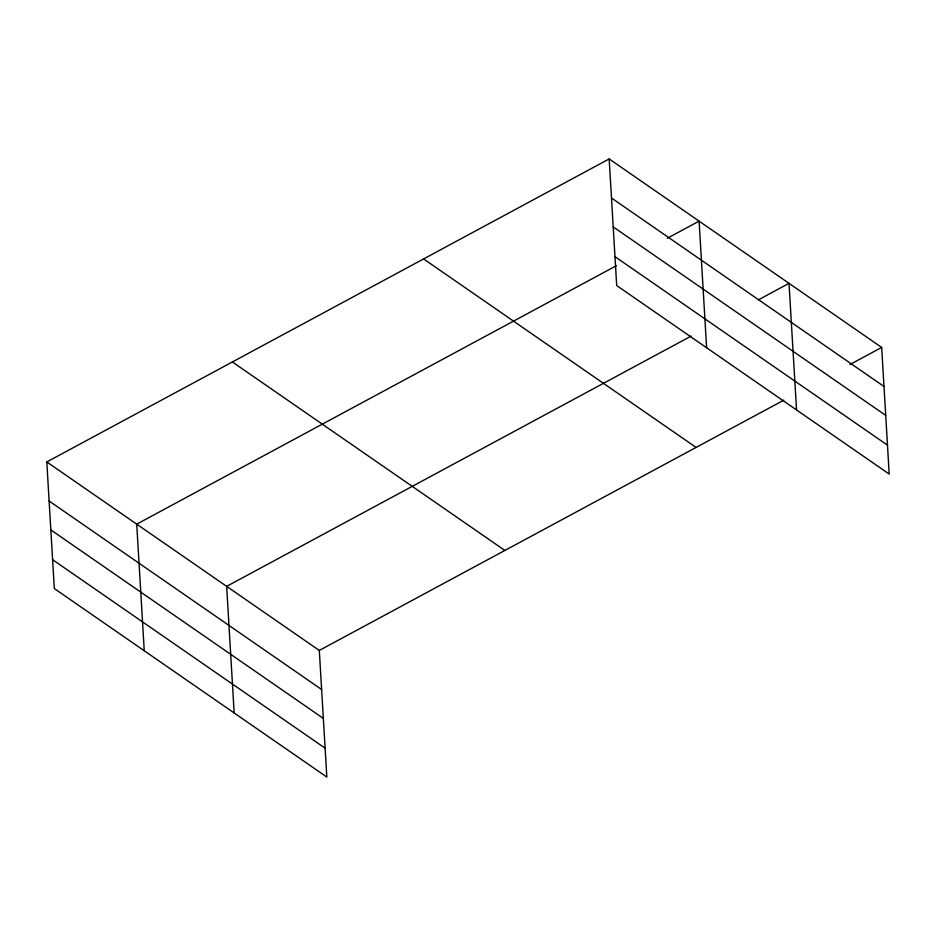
<?xml version="1.0" encoding="UTF-8"?>
<svg xmlns="http://www.w3.org/2000/svg" width="936" height="936" viewBox="0 0 936 936"><rect width="100%" height="100%" fill="white"/><g stroke="black" fill="none" stroke-linecap="round" stroke-linejoin="round"><path stroke-width="1.4" d="M46.8 461.951L319.305 650.438L326.828 777.055L54.323 588.568L46.8 461.951L609.172 158.944L881.677 347.431L889.2 474.049L616.695 285.562L609.172 158.944M616.473 265.66L136.726 524.16L144.249 650.766M667.321 238.27L699.098 221.142L706.621 347.759M691.154 336.082L226.652 586.357L234.175 712.975M758.523 299.777L789.025 283.339L796.548 409.956M319.305 650.438L783.806 400.163M849.9 364.549L881.677 347.431M611.489 197.999L883.993 386.486M613.209 226.898L885.713 415.385M614.975 256.663L887.48 445.15M423.587 258.933L696.091 447.42M232.385 361.963L504.89 550.45M49.117 501.017L321.621 689.504M50.837 529.905L323.341 718.403M52.603 559.681L325.108 748.168"/></g></svg>
